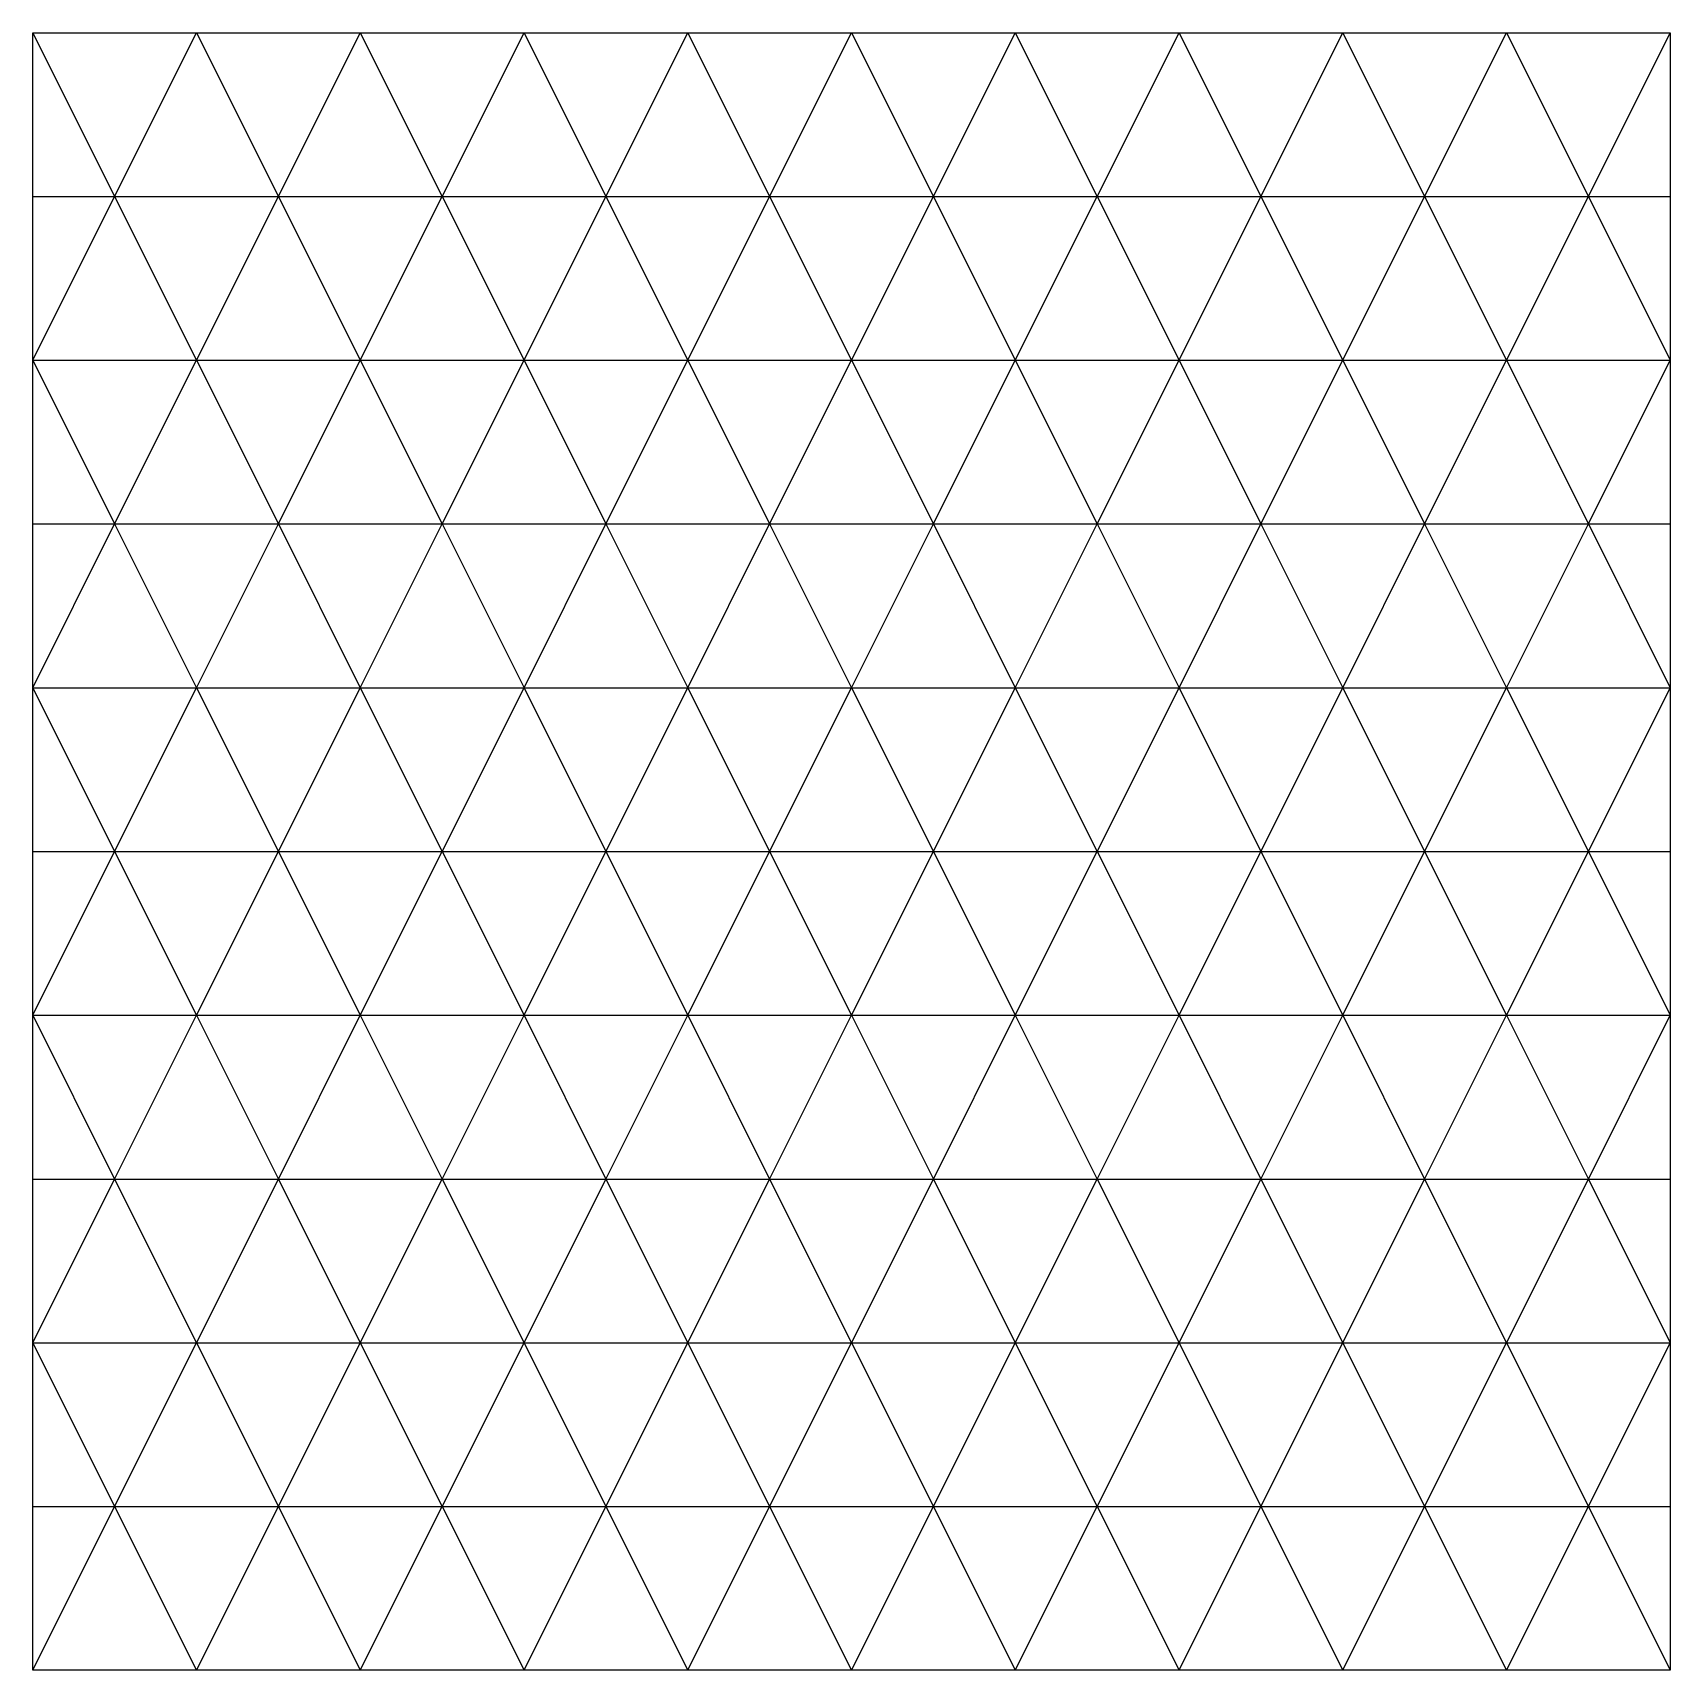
# Model space of a CAD drawing. Header units: millimetres. Extents: x 0 to 40, y 0 to 40.
import ezdxf

# ---------------------------------------------------------------- set-up
doc = ezdxf.new("R2010")
doc.units = ezdxf.units.MM
doc.header["$MEASUREMENT"] = 0
for name, color, linetype, true_color in [('70--40x40 H8 D1010 4.01.00-100-100-0.15a', 1, 'Continuous', 0xf81200), ('70--40x40 H8 D1010 4.01.00-100-100-0.15d', 160, 'Continuous', 0x1d41ff), ('Layer 01', 12, 'Continuous', 0xc80000)]:
    doc.layers.add(name, color=color, linetype=linetype, true_color=true_color)

msp = doc.modelspace()

# ---------------------------------------------------------------- linework, layer by layer
at = {"layer": '70--40x40 H8 D1010 4.01.00-100-100-0.15a'}
for p, q in [((0, 36), (2, 36, 0.502)), ((2, 36, 0.502), (6, 36, 1.189)), ((6, 36, 1.189), (10, 36, 1.61)), ((10, 36, 1.61), (14, 36, 1.859)), ((14, 36, 1.859), (18, 36, 1.974)), ((18, 36, 1.974), (22, 36, 1.974)), ((22, 36, 1.974), (26, 36, 1.859)), ((26, 36, 1.859), (30, 36, 1.61)), ((30, 36, 1.61), (34, 36, 1.189)), ((34, 36, 1.189), (38, 36, 0.502)), ((38, 36, 0.502), (40, 36)), ((0, 32), (4, 32, 1.425)), ((4, 32, 1.425), (8, 32, 2.368)), ((8, 32, 2.368), (12, 32, 2.965)), ((12, 32, 2.965), (16, 32, 3.296)), ((16, 32, 3.296), (20, 32, 3.402)), ((20, 32, 3.402), (24, 32, 3.296)), ((24, 32, 3.296), (28, 32, 2.965)), ((28, 32, 2.965), (32, 32, 2.368)), ((32, 32, 2.368), (36, 32, 1.425)), ((36, 32, 1.425), (40, 32)), ((0, 28), (2, 28, 0.953)), ((2, 28, 0.953), (6, 28, 2.418)), ((6, 28, 2.418), (10, 28, 3.406)), ((10, 28, 3.406), (14, 28, 4.014)), ((14, 28, 4.014), (18, 28, 4.303)), ((18, 28, 4.303), (22, 28, 4.303)), ((22, 28, 4.303), (26, 28, 4.014)), ((26, 28, 4.014), (30, 28, 3.406)), ((30, 28, 3.406), (34, 28, 2.418)), ((34, 28, 2.418), (38, 28, 0.953)), ((38, 28, 0.953), (40, 28)), ((0, 24), (4, 24, 1.932)), ((4, 24, 1.932), (8, 24, 3.296)), ((8, 24, 3.296), (12, 24, 4.196)), ((12, 24, 4.196), (16, 24, 4.705)), ((16, 24, 4.705), (20, 24, 4.87)), ((20, 24, 4.87), (24, 24, 4.705)), ((24, 24, 4.705), (28, 24, 4.196)), ((28, 24, 4.196), (32, 24, 3.296)), ((32, 24, 3.296), (36, 24, 1.932)), ((36, 24, 1.932), (40, 24)), ((0, 20), (2, 20, 1.073)), ((2, 20, 1.073), (6, 20, 2.761)), ((6, 20, 2.761), (10, 20, 3.925)), ((30, 20, 3.925), (34, 20, 2.761)), ((34, 20, 2.761), (38, 20, 1.073)), ((38, 20, 1.073), (40, 20)), ((10, 20, 3.925), (14, 20, 4.651)), ((14, 20, 4.651), (18, 20, 5)), ((18, 20, 5), (22, 20, 5)), ((22, 20, 5), (26, 20, 4.651)), ((26, 20, 4.651), (30, 20, 3.925)), ((0, 16), (4, 16, 1.932)), ((36, 16, 1.932), (40, 16)), ((4, 16, 1.932), (8, 16, 3.296)), ((8, 16, 3.296), (12, 16, 4.196)), ((12, 16, 4.196), (16, 16, 4.705)), ((16, 16, 4.705), (20, 16, 4.87)), ((20, 16, 4.87), (24, 16, 4.705)), ((24, 16, 4.705), (28, 16, 4.196)), ((28, 16, 4.196), (32, 16, 3.296)), ((32, 16, 3.296), (36, 16, 1.932)), ((0, 12), (2, 12, 0.953)), ((38, 12, 0.953), (40, 12)), ((2, 12, 0.953), (6, 12, 2.418)), ((6, 12, 2.418), (10, 12, 3.406)), ((10, 12, 3.406), (14, 12, 4.014)), ((14, 12, 4.014), (18, 12, 4.303)), ((18, 12, 4.303), (22, 12, 4.303)), ((22, 12, 4.303), (26, 12, 4.014)), ((26, 12, 4.014), (30, 12, 3.406)), ((30, 12, 3.406), (34, 12, 2.418)), ((34, 12, 2.418), (38, 12, 0.953)), ((0, 8), (4, 8, 1.425)), ((36, 8, 1.425), (40, 8)), ((4, 8, 1.425), (8, 8, 2.368)), ((8, 8, 2.368), (12, 8, 2.965)), ((12, 8, 2.965), (16, 8, 3.296)), ((16, 8, 3.296), (20, 8, 3.402)), ((20, 8, 3.402), (24, 8, 3.296)), ((24, 8, 3.296), (28, 8, 2.965)), ((28, 8, 2.965), (32, 8, 2.368)), ((32, 8, 2.368), (36, 8, 1.425)), ((0, 4), (2, 4, 0.502)), ((38, 4, 0.502), (40, 4)), ((2, 4, 0.502), (6, 4, 1.189)), ((6, 4, 1.189), (10, 4, 1.61)), ((10, 4, 1.61), (14, 4, 1.859)), ((14, 4, 1.859), (18, 4, 1.974)), ((18, 4, 1.974), (22, 4, 1.974)), ((22, 4, 1.974), (26, 4, 1.859)), ((26, 4, 1.859), (30, 4, 1.61)), ((30, 4, 1.61), (34, 4, 1.189)), ((34, 4, 1.189), (38, 4, 0.502))]:
    msp.add_line(p, q, dxfattribs=at)
at = {"layer": '70--40x40 H8 D1010 4.01.00-100-100-0.15d'}
for p, q in [((0, 40), (2, 36, 0.502)), ((2, 36, 0.502), (4, 40)), ((4, 40), (6, 36, 1.189)), ((6, 36, 1.189), (8, 40)), ((8, 40), (10, 36, 1.61)), ((10, 36, 1.61), (12, 40)), ((12, 40), (14, 36, 1.859)), ((14, 36, 1.859), (16, 40)), ((16, 40), (18, 36, 1.974)), ((18, 36, 1.974), (20, 40)), ((20, 40), (22, 36, 1.974)), ((22, 36, 1.974), (24, 40)), ((24, 40), (26, 36, 1.859)), ((26, 36, 1.859), (28, 40)), ((28, 40), (30, 36, 1.61)), ((30, 36, 1.61), (32, 40)), ((32, 40), (34, 36, 1.189)), ((34, 36, 1.189), (36, 40)), ((36, 40), (38, 36, 0.502)), ((38, 36, 0.502), (40, 40)), ((0, 32), (2, 36, 0.502)), ((2, 36, 0.502), (4, 32, 1.425)), ((4, 32, 1.425), (6, 36, 1.189)), ((6, 36, 1.189), (8, 32, 2.368)), ((8, 32, 2.368), (10, 36, 1.61)), ((10, 36, 1.61), (12, 32, 2.965)), ((12, 32, 2.965), (14, 36, 1.859)), ((14, 36, 1.859), (16, 32, 3.296)), ((16, 32, 3.296), (18, 36, 1.974)), ((18, 36, 1.974), (20, 32, 3.402)), ((20, 32, 3.402), (22, 36, 1.974)), ((22, 36, 1.974), (24, 32, 3.296)), ((24, 32, 3.296), (26, 36, 1.859)), ((26, 36, 1.859), (28, 32, 2.965)), ((28, 32, 2.965), (30, 36, 1.61)), ((30, 36, 1.61), (32, 32, 2.368)), ((32, 32, 2.368), (34, 36, 1.189)), ((34, 36, 1.189), (36, 32, 1.425)), ((36, 32, 1.425), (38, 36, 0.502)), ((38, 36, 0.502), (40, 32)), ((0, 32), (2, 28, 0.953)), ((2, 28, 0.953), (4, 32, 1.425)), ((4, 32, 1.425), (6, 28, 2.418)), ((6, 28, 2.418), (8, 32, 2.368)), ((8, 32, 2.368), (10, 28, 3.406)), ((10, 28, 3.406), (12, 32, 2.965)), ((12, 32, 2.965), (14, 28, 4.014)), ((14, 28, 4.014), (16, 32, 3.296)), ((16, 32, 3.296), (18, 28, 4.303)), ((18, 28, 4.303), (20, 32, 3.402)), ((20, 32, 3.402), (22, 28, 4.303)), ((22, 28, 4.303), (24, 32, 3.296)), ((24, 32, 3.296), (26, 28, 4.014)), ((26, 28, 4.014), (28, 32, 2.965)), ((28, 32, 2.965), (30, 28, 3.406)), ((30, 28, 3.406), (32, 32, 2.368)), ((32, 32, 2.368), (34, 28, 2.418)), ((34, 28, 2.418), (36, 32, 1.425)), ((36, 32, 1.425), (38, 28, 0.953)), ((38, 28, 0.953), (40, 32)), ((0, 24), (2, 28, 0.953)), ((2, 28, 0.953), (4, 24, 1.932)), ((4, 24, 1.932), (6, 28, 2.418)), ((6, 28, 2.418), (8, 24, 3.296)), ((8, 24, 3.296), (10, 28, 3.406)), ((10, 28, 3.406), (12, 24, 4.196)), ((12, 24, 4.196), (14, 28, 4.014)), ((14, 28, 4.014), (16, 24, 4.705)), ((16, 24, 4.705), (18, 28, 4.303)), ((18, 28, 4.303), (20, 24, 4.87)), ((20, 24, 4.87), (22, 28, 4.303)), ((22, 28, 4.303), (24, 24, 4.705)), ((24, 24, 4.705), (26, 28, 4.014)), ((26, 28, 4.014), (28, 24, 4.196)), ((28, 24, 4.196), (30, 28, 3.406)), ((30, 28, 3.406), (32, 24, 3.296)), ((32, 24, 3.296), (34, 28, 2.418)), ((34, 28, 2.418), (36, 24, 1.932)), ((36, 24, 1.932), (38, 28, 0.953)), ((38, 28, 0.953), (40, 24)), ((0, 24), (2, 20, 1.073)), ((2, 20, 1.073), (4, 24, 1.932)), ((4, 24, 1.932), (6, 20, 2.761)), ((6, 20, 2.761), (8, 24, 3.296)), ((8, 24, 3.296), (10, 20, 3.925)), ((10, 20, 3.925), (12, 24, 4.196)), ((12, 24, 4.196), (14, 20, 4.651)), ((14, 20, 4.651), (16, 24, 4.705)), ((16, 24, 4.705), (18, 20, 5)), ((18, 20, 5), (20, 24, 4.87)), ((20, 24, 4.87), (22, 20, 5)), ((22, 20, 5), (24, 24, 4.705)), ((24, 24, 4.705), (26, 20, 4.651)), ((26, 20, 4.651), (28, 24, 4.196)), ((28, 24, 4.196), (30, 20, 3.925)), ((30, 20, 3.925), (32, 24, 3.296)), ((32, 24, 3.296), (34, 20, 2.761)), ((34, 20, 2.761), (36, 24, 1.932)), ((36, 24, 1.932), (38, 20, 1.073)), ((38, 20, 1.073), (40, 24)), ((0, 16), (2, 20, 1.073)), ((2, 20, 1.073), (4, 16, 1.932)), ((4, 16, 1.932), (6, 20, 2.761)), ((6, 20, 2.761), (8, 16, 3.296)), ((32, 16, 3.296), (34, 20, 2.761)), ((34, 20, 2.761), (36, 16, 1.932)), ((36, 16, 1.932), (38, 20, 1.073)), ((38, 20, 1.073), (40, 16)), ((8, 16, 3.296), (10, 20, 3.925)), ((10, 20, 3.925), (12, 16, 4.196)), ((12, 16, 4.196), (14, 20, 4.651)), ((14, 20, 4.651), (16, 16, 4.705)), ((16, 16, 4.705), (18, 20, 5)), ((18, 20, 5), (20, 16, 4.87)), ((20, 16, 4.87), (22, 20, 5)), ((22, 20, 5), (24, 16, 4.705)), ((24, 16, 4.705), (26, 20, 4.651)), ((26, 20, 4.651), (28, 16, 4.196)), ((28, 16, 4.196), (30, 20, 3.925)), ((30, 20, 3.925), (32, 16, 3.296)), ((0, 16), (2, 12, 0.953)), ((38, 12, 0.953), (40, 16)), ((2, 12, 0.953), (4, 16, 1.932)), ((4, 16, 1.932), (6, 12, 2.418)), ((6, 12, 2.418), (8, 16, 3.296)), ((8, 16, 3.296), (10, 12, 3.406)), ((10, 12, 3.406), (12, 16, 4.196)), ((12, 16, 4.196), (14, 12, 4.014)), ((14, 12, 4.014), (16, 16, 4.705)), ((16, 16, 4.705), (18, 12, 4.303)), ((18, 12, 4.303), (20, 16, 4.87)), ((20, 16, 4.87), (22, 12, 4.303)), ((22, 12, 4.303), (24, 16, 4.705)), ((24, 16, 4.705), (26, 12, 4.014)), ((26, 12, 4.014), (28, 16, 4.196)), ((28, 16, 4.196), (30, 12, 3.406)), ((30, 12, 3.406), (32, 16, 3.296)), ((32, 16, 3.296), (34, 12, 2.418)), ((34, 12, 2.418), (36, 16, 1.932)), ((36, 16, 1.932), (38, 12, 0.953)), ((0, 8), (2, 12, 0.953)), ((2, 12, 0.953), (4, 8, 1.425)), ((4, 8, 1.425), (6, 12, 2.418)), ((6, 12, 2.418), (8, 8, 2.368)), ((8, 8, 2.368), (10, 12, 3.406)), ((10, 12, 3.406), (12, 8, 2.965)), ((12, 8, 2.965), (14, 12, 4.014)), ((14, 12, 4.014), (16, 8, 3.296)), ((16, 8, 3.296), (18, 12, 4.303)), ((18, 12, 4.303), (20, 8, 3.402)), ((20, 8, 3.402), (22, 12, 4.303)), ((22, 12, 4.303), (24, 8, 3.296)), ((24, 8, 3.296), (26, 12, 4.014)), ((26, 12, 4.014), (28, 8, 2.965)), ((28, 8, 2.965), (30, 12, 3.406)), ((30, 12, 3.406), (32, 8, 2.368)), ((32, 8, 2.368), (34, 12, 2.418)), ((34, 12, 2.418), (36, 8, 1.425)), ((36, 8, 1.425), (38, 12, 0.953)), ((38, 12, 0.953), (40, 8)), ((0, 8), (2, 4, 0.502)), ((38, 4, 0.502), (40, 8)), ((2, 4, 0.502), (4, 8, 1.425)), ((4, 8, 1.425), (6, 4, 1.189)), ((6, 4, 1.189), (8, 8, 2.368)), ((8, 8, 2.368), (10, 4, 1.61)), ((10, 4, 1.61), (12, 8, 2.965)), ((12, 8, 2.965), (14, 4, 1.859)), ((14, 4, 1.859), (16, 8, 3.296)), ((16, 8, 3.296), (18, 4, 1.974)), ((18, 4, 1.974), (20, 8, 3.402)), ((20, 8, 3.402), (22, 4, 1.974)), ((22, 4, 1.974), (24, 8, 3.296)), ((24, 8, 3.296), (26, 4, 1.859)), ((26, 4, 1.859), (28, 8, 2.965)), ((28, 8, 2.965), (30, 4, 1.61)), ((30, 4, 1.61), (32, 8, 2.368)), ((32, 8, 2.368), (34, 4, 1.189)), ((34, 4, 1.189), (36, 8, 1.425)), ((36, 8, 1.425), (38, 4, 0.502)), ((0, 0), (2, 4, 0.502)), ((2, 4, 0.502), (4, 0)), ((4, 0), (6, 4, 1.189)), ((6, 4, 1.189), (8, 0)), ((8, 0), (10, 4, 1.61)), ((10, 4, 1.61), (12, 0)), ((12, 0), (14, 4, 1.859)), ((14, 4, 1.859), (16, 0)), ((16, 0), (18, 4, 1.974)), ((18, 4, 1.974), (20, 0)), ((20, 0), (22, 4, 1.974)), ((22, 4, 1.974), (24, 0)), ((24, 0), (26, 4, 1.859)), ((26, 4, 1.859), (28, 0)), ((28, 0), (30, 4, 1.61)), ((30, 4, 1.61), (32, 0)), ((32, 0), (34, 4, 1.189)), ((34, 4, 1.189), (36, 0)), ((36, 0), (38, 4, 0.502)), ((38, 4, 0.502), (40, 0))]:
    msp.add_line(p, q, dxfattribs=at)
at = {"layer": 'Layer 01'}
for p, q in [((0, 40), (4, 40)), ((0, 36), (0, 40)), ((4, 40), (8, 40)), ((8, 40), (12, 40)), ((12, 40), (16, 40)), ((16, 40), (20, 40)), ((20, 40), (24, 40)), ((24, 40), (28, 40)), ((28, 40), (32, 40)), ((32, 40), (36, 40)), ((36, 40), (40, 40)), ((40, 40), (40, 36)), ((0, 32), (0, 36)), ((40, 36), (40, 32)), ((0, 28), (0, 32)), ((40, 32), (40, 28)), ((0, 24), (0, 28)), ((40, 28), (40, 24)), ((0, 20), (0, 24)), ((40, 24), (40, 20)), ((0, 16), (0, 20)), ((40, 20), (40, 16)), ((0, 12), (0, 16)), ((40, 16), (40, 12)), ((0, 8), (0, 12)), ((40, 12), (40, 8)), ((0, 4), (0, 8)), ((40, 8), (40, 4)), ((0, 0), (0, 4)), ((40, 4), (40, 0)), ((4, 0), (0, 0)), ((8, 0), (4, 0)), ((12, 0), (8, 0)), ((16, 0), (12, 0)), ((20, 0), (16, 0)), ((24, 0), (20, 0)), ((28, 0), (24, 0)), ((32, 0), (28, 0)), ((36, 0), (32, 0)), ((40, 0), (36, 0))]:
    msp.add_line(p, q, dxfattribs=at)

doc.saveas('drawing.dxf')
